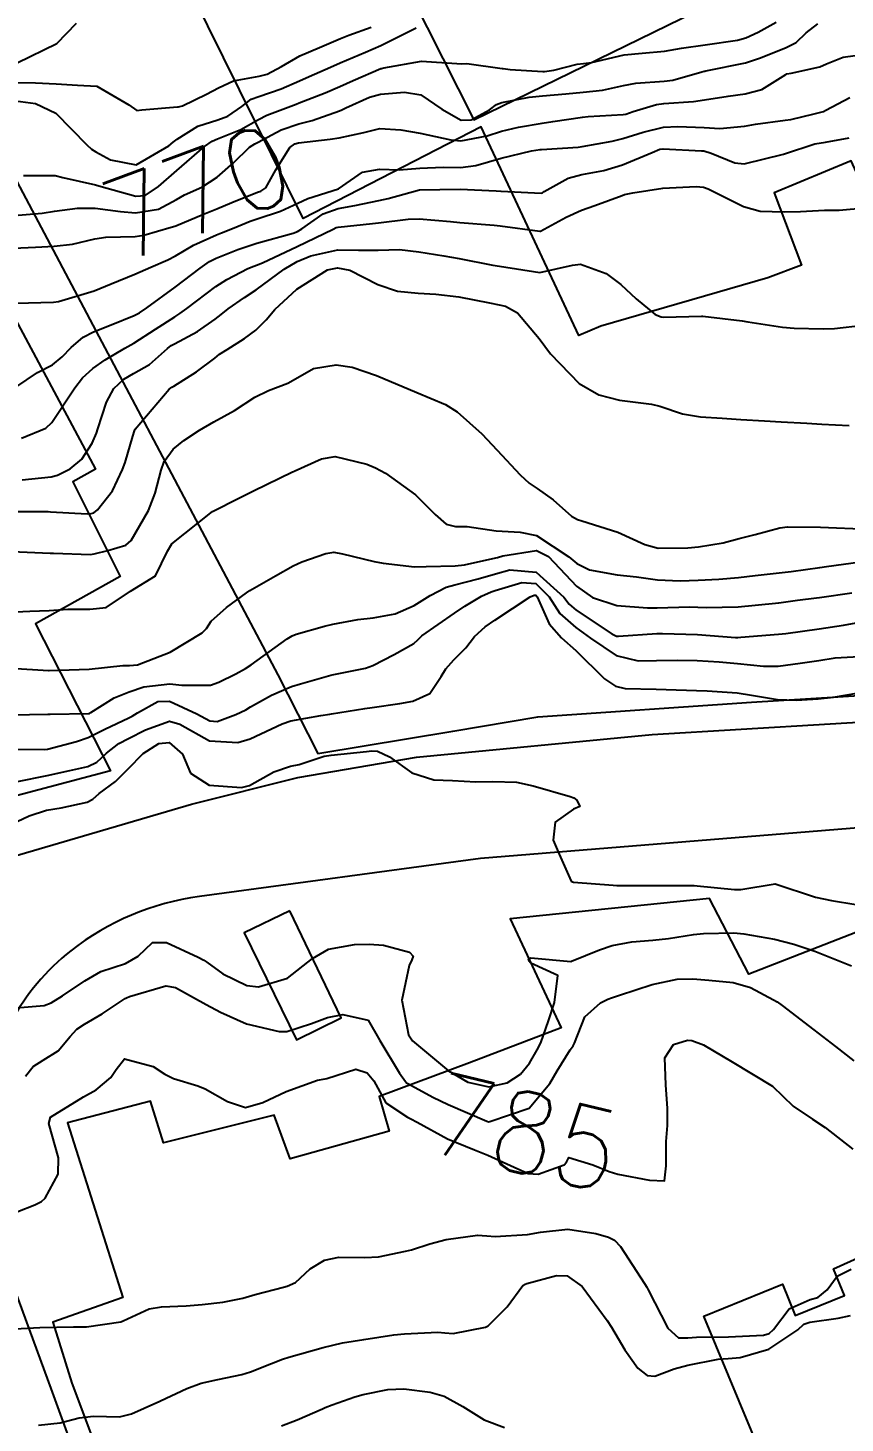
# Model space of a CAD drawing. Header units: metres. Extents: x 318500 to 325275, y 7408834 to 7428799.
# Drawn here: x 322008.3 to 322048.7, y 7422117.3 to 7422186.2 of the extents above; entities that cross this region are included whole.
import ezdxf
from ezdxf.enums import TextEntityAlignment as Align

# ---------------------------------------------------------------- set-up
doc = ezdxf.new("R2010")
doc.units = ezdxf.units.M
doc.header["$MEASUREMENT"] = 0
for name, color, linetype in [('Cotas', 45, 'Continuous'), ('Curvas de Nivel 1m', 11, 'Continuous'), ('Curvas de Nivel 5m', 15, 'Continuous'), ('Edificações', 30, 'Continuous'), ('Vias Primárias', 230, 'Continuous')]:
    doc.layers.add(name, color=color, linetype=linetype)
doc.styles.add('Style-STANDARD', font='STANDARD.shx')

msp = doc.modelspace()

# ---------------------------------------------------------------- linework, layer by layer
at = {"layer": 'Curvas de Nivel 1m', "flags": 128}
for points, elevation in [([(322007.627, 7422176.924), (322009.02, 7422177.049), (322009.631, 7422177.137), (322010.763, 7422177.283), (322011.633, 7422177.282), (322012.889, 7422177.13), (322013.63, 7422177.057), (322014.755, 7422177.241), (322015.64, 7422177.714), (322016.049, 7422177.938), (322016.894, 7422178.331), (322017.655, 7422178.813), (322018.454, 7422179.52), (322019.246, 7422180.304), (322019.507, 7422180.467), (322019.674, 7422180.548), (322020.818, 7422181.148), (322021.688, 7422181.444), (322022.339, 7422181.611), (322023.698, 7422182.09), (322023.803, 7422182.135), (322024.011, 7422182.237), (322025.166, 7422182.768), (322025.71, 7422182.911), (322026.904, 7422183.01), (322027.71, 7422182.886), (322028.747, 7422182.174), (322029.692, 7422181.633), (322030.2, 7422181.647), (322031.103, 7422182.146), (322031.45, 7422182.397), (322031.705, 7422182.496), (322033.058, 7422182.771), (322033.711, 7422182.838), (322034.873, 7422182.938), (322035.714, 7422183.012), (322036.678, 7422183.113), (322037.719, 7422183.342), (322038.314, 7422183.458), (322039.723, 7422183.557), (322040.141, 7422183.609), (322041.584, 7422184.011), (322041.697, 7422184.043), (322041.73, 7422184.051), (322041.778, 7422184.057), (322043.735, 7422184.453), (322044.481, 7422184.712), (322045.743, 7422185.217), (322046.23, 7422185.46), (322046.736, 7422185.94), (322047.306, 7422186.385)], 769), ([(322008.095, 7422178.894), (322009.655, 7422178.894), (322010.036, 7422178.807), (322011.65, 7422178.442), (322011.807, 7422178.398), (322013.642, 7422177.873), (322014.098, 7422177.919), (322014.759, 7422178.363), (322015.658, 7422179.142), (322017.024, 7422180.33), (322017.4, 7422180.598), (322017.676, 7422180.711), (322018.819, 7422181.172), (322019.69, 7422181.662), (322020.111, 7422181.876), (322021.166, 7422182.278), (322021.552, 7422182.423), (322021.703, 7422182.483), (322022.982, 7422182.98), (322023.716, 7422183.292), (322024.374, 7422183.58), (322025.729, 7422184.174), (322025.764, 7422184.185), (322025.878, 7422184.218), (322027.734, 7422184.548), (322029.48, 7422184.425), (322029.732, 7422184.411), (322029.986, 7422184.42), (322031.73, 7422184.175), (322031.765, 7422184.174), (322032.119, 7422184.134), (322033.729, 7422184.029), (322033.807, 7422184.031), (322034.281, 7422184.104), (322035.428, 7422184.398), (322035.733, 7422184.424), (322036.126, 7422184.476), (322037.738, 7422184.849), (322038.628, 7422184.936), (322039.74, 7422185.04), (322040.582, 7422185.181), (322041.743, 7422185.345), (322043.34, 7422185.581), (322043.747, 7422185.686), (322044.359, 7422185.971), (322045.254, 7422186.461)], 768), ([(322007.702, 7422182.591), (322008.684, 7422182.445), (322009.693, 7422181.98), (322011.221, 7422180.407), (322011.458, 7422180.193), (322011.667, 7422180.072), (322012.388, 7422179.668), (322013.66, 7422179.42), (322015.266, 7422180.356), (322015.479, 7422180.547), (322015.675, 7422180.697), (322016.693, 7422181.327), (322017.69, 7422181.65), (322018.182, 7422181.826), (322018.87, 7422182.308), (322019.34, 7422182.669), (322019.708, 7422182.806), (322020.819, 7422183.178), (322021.72, 7422183.575), (322022.199, 7422183.787), (322023.247, 7422184.247), (322023.732, 7422184.466), (322024.973, 7422184.992), (322025.741, 7422185.32), (322027.473, 7422186.194)], 767), ([(322007.715, 7422183.492), (322008.691, 7422183.47), (322009.715, 7422183.422), (322010.768, 7422183.361), (322011.714, 7422183.308), (322013.292, 7422182.384), (322013.696, 7422182.112), (322013.939, 7422182.134), (322015.699, 7422182.288), (322015.753, 7422182.295), (322015.938, 7422182.346), (322017.127, 7422182.91), (322017.714, 7422183.224), (322018.456, 7422183.575), (322019.723, 7422183.808), (322020.117, 7422183.901), (322020.834, 7422184.283), (322021.735, 7422184.798), (322022.704, 7422185.22), (322023.744, 7422185.657), (322024.16, 7422185.822), (322025.257, 7422186.225)], 766), ([(322007.713, 7422172.599), (322009.572, 7422172.649), (322009.83, 7422172.683), (322011.578, 7422173.211), (322012.414, 7422173.56), (322013.587, 7422174.032), (322014.373, 7422174.368), (322015.22, 7422174.732), (322015.599, 7422174.93), (322016.48, 7422175.464), (322017.615, 7422175.976), (322017.864, 7422176.07), (322018.489, 7422176.311), (322019.288, 7422176.641), (322019.627, 7422176.764), (322020.777, 7422177.139), (322021.639, 7422177.54), (322022.134, 7422177.771), (322023.65, 7422178.24), (322024.823, 7422179.063), (322025.66, 7422179.205), (322026.641, 7422179.186), (322027.661, 7422179.259), (322028.803, 7422179.314), (322029.661, 7422179.302), (322030.429, 7422179.386), (322031.666, 7422179.756), (322033.175, 7422180.117), (322033.604, 7422180.178), (322033.671, 7422180.182), (322035.466, 7422180.299), (322035.674, 7422180.327), (322037.146, 7422180.6), (322037.68, 7422180.722), (322038.689, 7422181.041), (322039.689, 7422181.277), (322040.387, 7422181.325), (322041.689, 7422181.272), (322042.462, 7422181.225), (322043.69, 7422181.339), (322044.228, 7422181.436), (322045.695, 7422181.625), (322045.972, 7422181.671), (322047.125, 7422181.936), (322047.578, 7422182.055), (322047.703, 7422182.118), (322048.883, 7422182.742)], 771), ([(322007.713, 7422168.457), (322008.786, 7422169.177), (322009.527, 7422169.555), (322010.003, 7422169.953), (322010.445, 7422170.416), (322011.036, 7422170.92), (322011.552, 7422171.177), (322012.417, 7422171.532), (322013.564, 7422171.986), (322013.82, 7422172.122), (322014.182, 7422172.371), (322015.58, 7422173.387), (322016.813, 7422174.332), (322017.268, 7422174.651), (322017.597, 7422174.816), (322018.67, 7422175.243), (322019.609, 7422175.558), (322021.398, 7422176.054), (322021.618, 7422176.144), (322021.829, 7422176.267), (322022.88, 7422177.002), (322023.635, 7422177.267), (322024.455, 7422177.414), (322025.642, 7422177.664), (322026.088, 7422177.769), (322027.65, 7422178.19), (322029.651, 7422178.22), (322031.424, 7422178.142), (322031.65, 7422178.123), (322031.67, 7422178.12), (322033.649, 7422178.034), (322033.708, 7422178.051), (322033.8, 7422178.108), (322034.985, 7422178.768), (322035.659, 7422178.949), (322036.735, 7422179.148), (322037.664, 7422179.426), (322039.13, 7422180.038), (322039.508, 7422180.197), (322039.673, 7422180.222), (322041.561, 7422180.122), (322041.671, 7422180.109), (322042.032, 7422180.005), (322043.211, 7422179.532), (322043.665, 7422179.474), (322045.607, 7422179.951), (322045.655, 7422179.965), (322047.154, 7422180.459), (322047.679, 7422180.552), (322048.844, 7422180.751)], 772), ([(322007.989, 7422165.945), (322009.192, 7422166.434), (322009.493, 7422166.705), (322010.628, 7422168.413), (322011.014, 7422168.911), (322011.525, 7422169.375), (322012.122, 7422169.803), (322013.092, 7422170.384), (322013.388, 7422170.536), (322013.544, 7422170.624), (322014.604, 7422171.314), (322015.564, 7422171.932), (322015.816, 7422172.097), (322016.153, 7422172.341), (322017.581, 7422173.428), (322018.126, 7422173.773), (322019.173, 7422174.304), (322019.464, 7422174.43), (322019.593, 7422174.474), (322019.887, 7422174.588), (322021.607, 7422175.389), (322023.373, 7422176.244), (322023.535, 7422176.327), (322023.622, 7422176.356), (322025.319, 7422176.529), (322025.625, 7422176.564), (322027.083, 7422176.743), (322027.629, 7422176.768), (322029.168, 7422176.626), (322029.626, 7422176.583), (322031.324, 7422176.444), (322031.624, 7422176.412), (322033.579, 7422176.153), (322033.621, 7422176.159), (322034.884, 7422176.845), (322035.636, 7422177.188), (322036.304, 7422177.416), (322037.648, 7422177.921), (322037.753, 7422177.954), (322038.174, 7422178.052), (322039.652, 7422178.279), (322041.306, 7422178.361), (322041.653, 7422178.318), (322041.886, 7422178.24), (322042.379, 7422177.999), (322043.641, 7422177.377), (322044.46, 7422177.145), (322045.637, 7422177.101), (322046.454, 7422177.126), (322047.639, 7422177.186), (322048.361, 7422177.197), (322049.641, 7422177.303)], 773), ([(322008.021, 7422163.882), (322009.454, 7422164.035), (322009.775, 7422164.105), (322010.391, 7422164.416), (322010.968, 7422164.907), (322011.479, 7422165.685), (322011.694, 7422166.191), (322011.764, 7422166.397), (322012.189, 7422167.708), (322012.558, 7422168.39), (322013.049, 7422168.853), (322013.521, 7422169.123), (322014.317, 7422169.579), (322015.209, 7422170.355), (322015.389, 7422170.505), (322015.544, 7422170.589), (322016.683, 7422171.203), (322017.562, 7422171.805), (322017.851, 7422172.032), (322018.201, 7422172.314), (322019.009, 7422172.872), (322019.58, 7422173.261), (322020.961, 7422174.279), (322021.596, 7422174.648), (322022.283, 7422174.942), (322023.605, 7422175.23), (322024.623, 7422175.212), (322025.605, 7422175.214), (322026.65, 7422175.249), (322027.604, 7422175.131), (322028.837, 7422174.936), (322029.6, 7422174.8), (322031.262, 7422174.477), (322031.594, 7422174.419), (322033.59, 7422174.11), (322035.201, 7422174.481), (322035.597, 7422174.529), (322036.857, 7422174.067), (322037.585, 7422173.516), (322038.334, 7422172.805), (322039.273, 7422172.034), (322039.568, 7422171.929), (322039.682, 7422171.915), (322041.569, 7422171.956), (322041.626, 7422171.952), (322043.566, 7422171.724), (322043.857, 7422171.684), (322045.562, 7422171.419), (322046.143, 7422171.363), (322047.561, 7422171.328), (322048.13, 7422171.353), (322049.564, 7422171.509)], 774), ([(322007.525, 7422160.342), (322009.407, 7422160.261), (322009.578, 7422160.257), (322011.407, 7422160.198), (322011.583, 7422160.222), (322012.264, 7422160.391), (322013.141, 7422160.654), (322013.415, 7422160.883), (322014.259, 7422162.368), (322014.591, 7422163.215), (322014.89, 7422164.359), (322015.045, 7422164.778), (322015.476, 7422165.388), (322016.008, 7422165.817), (322016.787, 7422166.331), (322017.494, 7422166.741), (322018.504, 7422167.306), (322019.507, 7422167.962), (322020.196, 7422168.29), (322021.142, 7422168.649), (322021.519, 7422168.865), (322022.416, 7422169.367), (322023.53, 7422169.553), (322024.325, 7422169.435), (322025.522, 7422169.037), (322027.51, 7422168.19), (322028.927, 7422167.591), (322029.501, 7422167.241), (322030.727, 7422166.148), (322031.478, 7422165.348), (322032.609, 7422164.123), (322033.054, 7422163.716), (322033.453, 7422163.451), (322034.239, 7422162.889), (322035.138, 7422162.085), (322035.438, 7422161.926), (322035.658, 7422161.856), (322037.429, 7422161.295), (322038.764, 7422160.696), (322039.417, 7422160.511), (322040.893, 7422160.533), (322041.419, 7422160.572), (322042.635, 7422160.774), (322043.425, 7422160.978), (322044.214, 7422161.182), (322045.433, 7422161.512), (322045.814, 7422161.565), (322047.434, 7422161.546), (322047.825, 7422161.534), (322049.433, 7422161.46)], 776), ([(322007.363, 7422157.354), (322008.406, 7422157.402), (322009.365, 7422157.43), (322010.28, 7422157.503), (322011.367, 7422157.506), (322012.183, 7422157.577), (322013.38, 7422158.38), (322014.616, 7422159.137), (322015.202, 7422160.353), (322015.414, 7422160.721), (322017.43, 7422162.32), (322018.753, 7422162.994), (322019.446, 7422163.343), (322020.085, 7422163.656), (322021.367, 7422164.271), (322021.431, 7422164.3), (322021.461, 7422164.314), (322022.804, 7422164.916), (322023.472, 7422165.037), (322025.04, 7422164.651), (322025.464, 7422164.472), (322025.96, 7422164.212), (322027.444, 7422163.135), (322028.422, 7422162.175), (322028.955, 7422161.697), (322029.424, 7422161.579), (322029.995, 7422161.583), (322031.422, 7422161.367), (322032.607, 7422161.302), (322033.425, 7422161.135), (322035.006, 7422160.086), (322035.405, 7422159.759), (322036.037, 7422159.437), (322037.397, 7422159.198), (322038.355, 7422159.086), (322039.394, 7422158.952), (322040.503, 7422158.904), (322041.394, 7422158.929), (322042.411, 7422158.973), (322043.396, 7422159.065), (322044.204, 7422159.162), (322045.4, 7422159.288), (322045.985, 7422159.357), (322047.405, 7422159.554), (322047.726, 7422159.596), (322049.409, 7422159.829)], 777), ([(322007.463, 7422154.589), (322009.33, 7422154.466), (322009.364, 7422154.463), (322011.331, 7422154.539), (322013, 7422154.717), (322013.333, 7422154.712), (322013.714, 7422154.754), (322015.34, 7422155.383), (322016.911, 7422156.327), (322017.128, 7422156.548), (322017.359, 7422156.905), (322018.108, 7422157.574), (322019.104, 7422158.303), (322019.271, 7422158.412), (322019.383, 7422158.478), (322020.536, 7422159.139), (322021.4, 7422159.633), (322021.834, 7422159.834), (322023.016, 7422160.246), (322023.411, 7422160.319), (322023.834, 7422160.236), (322025.405, 7422159.858), (322025.846, 7422159.77), (322027.401, 7422159.589), (322027.978, 7422159.605), (322029.402, 7422159.638), (322029.866, 7422159.693), (322031.408, 7422160.03), (322031.494, 7422160.054), (322031.751, 7422160.135), (322033.414, 7422160.39), (322034.003, 7422160.101), (322035.388, 7422158.632), (322036.181, 7422158.072), (322037.376, 7422157.681), (322038.894, 7422157.556), (322039.375, 7422157.569), (322040.976, 7422157.606), (322041.376, 7422157.596), (322041.791, 7422157.581), (322043.376, 7422157.613), (322045.22, 7422157.794), (322045.379, 7422157.815), (322046.299, 7422157.936), (322047.242, 7422158.062), (322047.382, 7422158.081), (322048.987, 7422158.303)], 778), ([(322007.478, 7422152.277), (322009.298, 7422152.309), (322009.417, 7422152.309), (322011.299, 7422152.341), (322011.347, 7422152.352), (322011.418, 7422152.399), (322012.57, 7422153.128), (322013.316, 7422153.42), (322014.027, 7422153.661), (322015.322, 7422153.813), (322015.916, 7422153.746), (322017.321, 7422153.749), (322017.744, 7422153.895), (322018.58, 7422154.307), (322019.059, 7422154.577), (322019.335, 7422154.757), (322021.105, 7422156.031), (322021.349, 7422156.187), (322021.562, 7422156.267), (322022.947, 7422156.655), (322023.358, 7422156.763), (322024.601, 7422156.988), (322025.363, 7422157.065), (322026.433, 7422157.271), (322027.375, 7422157.683), (322028.166, 7422158.178), (322028.964, 7422158.589), (322029.388, 7422158.706), (322030.539, 7422159.003), (322031.396, 7422159.237), (322032.095, 7422159.435), (322033.398, 7422159.33), (322034.774, 7422158.089), (322035.036, 7422157.744), (322035.374, 7422157.441), (322037.137, 7422156.287), (322037.361, 7422156.173), (322037.465, 7422156.162), (322039.363, 7422156.291), (322039.638, 7422156.301), (322041.362, 7422156.247), (322043.238, 7422156.105), (322043.361, 7422156.101), (322043.496, 7422156.112), (322045.363, 7422156.258), (322045.717, 7422156.298), (322047.366, 7422156.533), (322048.571, 7422156.705), (322049.37, 7422156.864)], 779), ([(322007.792, 7422148.988), (322009.259, 7422149.294), (322010.384, 7422149.536), (322011.263, 7422149.726), (322011.713, 7422149.948), (322012.186, 7422150.391), (322012.799, 7422150.863), (322013.281, 7422151.122), (322014.109, 7422151.546), (322015.294, 7422151.977), (322015.807, 7422151.828), (322017.28, 7422151.005), (322018.675, 7422150.91), (322019.282, 7422151.104), (322020.862, 7422151.845), (322021.297, 7422151.995), (322022.772, 7422152.248), (322023.222, 7422152.32), (322023.301, 7422152.329), (322024.939, 7422152.59), (322025.306, 7422152.64), (322026.673, 7422152.836), (322027.311, 7422152.951), (322028.152, 7422153.343), (322028.712, 7422154.169), (322028.943, 7422154.559), (322029.342, 7422154.99), (322029.923, 7422155.583), (322030.358, 7422156.15), (322030.887, 7422156.623), (322031.368, 7422156.955), (322033.102, 7422158.114), (322033.296, 7422158.196), (322033.381, 7422158.192), (322033.445, 7422158.109), (322034.047, 7422156.78), (322034.647, 7422156.091), (322035.351, 7422155.461), (322036.781, 7422154.065), (322037.324, 7422153.69), (322037.801, 7422153.575), (322039.323, 7422153.548), (322039.811, 7422153.534), (322041.322, 7422153.491), (322041.846, 7422153.471), (322043.321, 7422153.361), (322044.033, 7422153.256), (322045.316, 7422153.039), (322046.252, 7422152.999), (322047.317, 7422153.08), (322048.073, 7422153.158), (322049.322, 7422153.371)], 781), ([(322007.225, 7422146.761), (322008.38, 7422147.296), (322009.237, 7422147.574), (322009.96, 7422147.699), (322011.244, 7422147.98), (322011.515, 7422148.129), (322011.834, 7422148.394), (322012.644, 7422148.998), (322013.262, 7422149.612), (322013.994, 7422150.369), (322014.768, 7422150.867), (322015.279, 7422150.922), (322015.939, 7422150.34), (322016.339, 7422149.412), (322017.255, 7422148.817), (322018.863, 7422148.695), (322019.255, 7422148.801), (322020.458, 7422149.472), (322021.272, 7422149.748), (322021.702, 7422149.835), (322022.931, 7422150.245), (322023.281, 7422150.291), (322025.033, 7422150.472), (322025.283, 7422150.502), (322025.562, 7422150.495), (322026.157, 7422150.207), (322027.268, 7422149.42), (322028.355, 7422149.083), (322029.263, 7422149.05), (322030.429, 7422148.982), (322031.263, 7422148.988), (322032.427, 7422148.958), (322033.26, 7422148.775), (322035.086, 7422148.249), (322035.252, 7422148.185), (322035.406, 7422148.078), (322035.558, 7422147.764), (322035.243, 7422147.626), (322034.336, 7422146.991), (322034.246, 7422146.095), (322034.538, 7422145.415), (322035.126, 7422144.081), (322035.199, 7422144.035), (322035.249, 7422144.03), (322037.197, 7422143.871), (322037.389, 7422143.865), (322039.197, 7422143.857), (322039.365, 7422143.86), (322041.198, 7422143.857), (322041.347, 7422143.849), (322043.195, 7422143.668), (322043.5, 7422143.671), (322045.2, 7422143.95), (322047.19, 7422143.277), (322047.984, 7422143.116), (322049.185, 7422142.923)], 782), ([(322007.734, 7422137.828), (322009.113, 7422137.931), (322009.467, 7422138.073), (322010.026, 7422138.416), (322011.128, 7422139.158), (322011.914, 7422139.61), (322013.136, 7422140.017), (322013.754, 7422140.371), (322014.46, 7422141.051), (322015.151, 7422141.051), (322016.719, 7422140.326), (322016.99, 7422140.173), (322017.138, 7422140.076), (322017.936, 7422139.508), (322019.126, 7422138.927), (322019.693, 7422138.859), (322021.13, 7422139.284), (322022.368, 7422140.252), (322023.147, 7422140.713), (322024.436, 7422140.942), (322025.151, 7422140.968), (322025.857, 7422140.916), (322027.146, 7422140.564), (322027.325, 7422140.37), (322027.264, 7422140.188), (322027.137, 7422139.914), (322026.771, 7422138.195), (322027.095, 7422136.495), (322027.304, 7422136.187), (322029.068, 7422134.707), (322030.027, 7422134.15), (322031.058, 7422133.92), (322031.97, 7422134.126), (322032.628, 7422134.556), (322033.075, 7422135.096), (322033.446, 7422135.743), (322033.631, 7422136.102), (322034.013, 7422137.19), (322034.301, 7422138.092), (322034.463, 7422139.42), (322033.139, 7422140.034), (322033.097, 7422140.068), (322033.073, 7422140.111), (322033.027, 7422140.227), (322033.143, 7422140.287), (322035.104, 7422140.117), (322035.141, 7422140.124), (322036.524, 7422140.692), (322037.153, 7422140.902), (322038.118, 7422141.083), (322039.157, 7422141.167), (322039.928, 7422141.249), (322041.162, 7422141.438), (322041.669, 7422141.488), (322043.163, 7422141.523), (322043.653, 7422141.483), (322045.159, 7422141.22), (322046.118, 7422140.973), (322047.15, 7422140.616), (322048.966, 7422139.902)], 783), ([(322008.195, 7422134.443), (322008.571, 7422134.933), (322009.072, 7422135.245), (322009.799, 7422135.699), (322010.391, 7422136.41), (322010.726, 7422136.775), (322011.099, 7422137.012), (322011.973, 7422137.525), (322013.119, 7422138.286), (322013.178, 7422138.32), (322013.328, 7422138.377), (322015.126, 7422138.91), (322015.605, 7422138.823), (322016.487, 7422138.329), (322017.115, 7422137.991), (322017.815, 7422137.607), (322019.101, 7422137.03), (322020.722, 7422136.65), (322021.096, 7422136.661), (322022.304, 7422137.05), (322023.107, 7422137.35), (322023.853, 7422137.488), (322025.105, 7422137.207), (322025.692, 7422136.211), (322026.661, 7422134.601), (322026.956, 7422134.192), (322026.999, 7422134.13), (322027.059, 7422134.086), (322028.296, 7422133.414), (322029.049, 7422133.058), (322030.958, 7422132.223), (322031.041, 7422132.205), (322031.112, 7422132.21), (322033.048, 7422132.874), (322034.081, 7422134.095), (322034.442, 7422134.717), (322035.085, 7422135.749), (322035.227, 7422135.94), (322035.285, 7422136.078), (322035.798, 7422137.384), (322036.569, 7422138.066), (322036.941, 7422138.243), (322037.123, 7422138.31), (322037.516, 7422138.446), (322039.13, 7422138.98), (322040.358, 7422139.237), (322041.133, 7422139.258), (322041.931, 7422139.193), (322043.131, 7422139.072), (322043.986, 7422138.824), (322045.123, 7422138.22), (322045.29, 7422138.116), (322045.543, 7422137.944), (322047.102, 7422136.738), (322048.182, 7422135.909), (322049.08, 7422135.216)], 784), ([(322007.37, 7422121.971), (322008.896, 7422122.041), (322010.567, 7422122.075), (322010.897, 7422122.078), (322011.211, 7422122.083), (322012.9, 7422122.335), (322013.021, 7422122.378), (322014.302, 7422122.966), (322014.911, 7422123.074), (322016.122, 7422123.122), (322016.913, 7422123.184), (322017.928, 7422123.296), (322018.918, 7422123.488), (322019.533, 7422123.679), (322020.927, 7422124.041), (322021.109, 7422124.086), (322021.514, 7422124.261), (322022.25, 7422124.941), (322022.947, 7422125.375), (322023.657, 7422125.525), (322024.949, 7422125.497), (322025.625, 7422125.534), (322026.954, 7422125.808), (322027.254, 7422125.887), (322028.145, 7422126.172), (322028.962, 7422126.395), (322030.5, 7422126.609), (322030.964, 7422126.572), (322031.376, 7422126.546), (322032.965, 7422126.638), (322033.614, 7422126.748), (322034.968, 7422126.904), (322036.349, 7422126.684), (322036.964, 7422126.498), (322037.264, 7422126.356), (322037.561, 7422126.051), (322038.748, 7422124.217), (322038.863, 7422124.031), (322038.928, 7422123.912), (322039.908, 7422122.015), (322040.433, 7422121.544), (322040.895, 7422121.535), (322041.318, 7422121.574), (322042.896, 7422121.583), (322044.62, 7422121.677), (322044.898, 7422121.757), (322045.115, 7422121.947), (322045.886, 7422122.965), (322046.923, 7422123.425), (322047.307, 7422123.533), (322047.765, 7422123.912), (322048.265, 7422124.582), (322048.945, 7422124.925)], 786), ([(322008.832, 7422117.221), (322009.902, 7422117.346), (322010.838, 7422117.59), (322011.553, 7422117.679), (322012.839, 7422117.645), (322013.431, 7422117.781), (322014.68, 7422118.353), (322014.798, 7422118.403), (322014.851, 7422118.431), (322016.151, 7422119.041), (322016.865, 7422119.299), (322017.692, 7422119.487), (322018.871, 7422119.724), (322019.307, 7422119.86), (322020.339, 7422120.278), (322020.882, 7422120.481), (322021.196, 7422120.578), (322022.888, 7422121.062), (322023.838, 7422121.283), (322024.892, 7422121.46), (322026.383, 7422121.686), (322026.896, 7422121.743), (322028.541, 7422121.81), (322028.896, 7422121.78), (322029.3, 7422121.752), (322030.899, 7422122.066), (322031.039, 7422122.138), (322031.969, 7422123.069), (322032.739, 7422124.113), (322032.855, 7422124.187), (322032.932, 7422124.213), (322034.412, 7422124.614), (322034.938, 7422124.597), (322035.67, 7422124.073), (322036.905, 7422122.4), (322037.115, 7422122.057), (322037.785, 7422120.942), (322038.418, 7422120.037), (322038.875, 7422119.672), (322039.253, 7422119.646), (322040.206, 7422120.01), (322040.882, 7422120.195), (322042.388, 7422120.482), (322042.885, 7422120.52), (322043.476, 7422120.561), (322044.89, 7422120.978), (322046.312, 7422121.929), (322046.621, 7422122.208), (322046.906, 7422122.317), (322048.308, 7422122.507), (322048.911, 7422122.635)], 787), ([(322020.834, 7422117.198), (322021.598, 7422117.499), (322022.847, 7422118.033), (322022.991, 7422118.095), (322023.337, 7422118.235), (322024.446, 7422118.634), (322024.858, 7422118.745), (322026.079, 7422118.985), (322026.863, 7422119.024), (322028.172, 7422118.859), (322028.857, 7422118.657), (322029.774, 7422118.151), (322030.84, 7422117.494), (322031.842, 7422117.118)], 788)]:
    msp.add_lwpolyline(points, dxfattribs=dict(at, elevation=elevation))
at = {"layer": 'Curvas de Nivel 5m', "flags": 128}
for points, elevation in [([(322007.779, 7422184.459), (322009.74, 7422185.414), (322010.712, 7422186.416)], 765), ([(322007.603, 7422175.308), (322008.692, 7422175.355), (322009.605, 7422175.416), (322010.52, 7422175.503), (322011.611, 7422175.77), (322012.152, 7422175.855), (322013.613, 7422175.882), (322014.027, 7422175.96), (322015.376, 7422176.354), (322015.568, 7422176.404), (322015.621, 7422176.419), (322016.974, 7422176.985), (322017.634, 7422177.261), (322018.383, 7422177.569), (322019.647, 7422178.071), (322019.812, 7422178.133), (322020.063, 7422178.294), (322020.546, 7422179.174), (322021.235, 7422180.277), (322021.484, 7422180.462), (322021.674, 7422180.514), (322023.232, 7422180.691), (322023.678, 7422180.754), (322024.888, 7422181.021), (322025.685, 7422181.215), (322026.728, 7422181.161), (322027.682, 7422180.984), (322029.192, 7422180.653), (322029.677, 7422180.609), (322030.978, 7422180.85), (322031.684, 7422181.083), (322032.534, 7422181.281), (322033.691, 7422181.488), (322034.227, 7422181.57), (322035.695, 7422181.78), (322035.974, 7422181.807), (322037.698, 7422181.91), (322037.823, 7422181.933), (322038.197, 7422182.053), (322039.341, 7422182.4), (322039.706, 7422182.452), (322041.169, 7422182.554), (322041.709, 7422182.631), (322042.883, 7422182.822), (322043.714, 7422182.933), (322044.534, 7422183.152), (322045.729, 7422183.889), (322045.768, 7422183.911), (322045.996, 7422183.947), (322047.398, 7422184.269), (322047.735, 7422184.41), (322048.554, 7422184.734), (322049.74, 7422184.904)], 770), ([(322007.429, 7422162.315), (322009.312, 7422162.315), (322009.429, 7422162.307), (322011.236, 7422162.211), (322011.428, 7422162.214), (322011.57, 7422162.257), (322011.74, 7422162.397), (322012.489, 7422163.345), (322012.986, 7422164.385), (322013.107, 7422164.742), (322013.485, 7422166.038), (322013.569, 7422166.298), (322013.614, 7422166.378), (322014.174, 7422167.047), (322015.292, 7422168.353), (322015.414, 7422168.448), (322015.512, 7422168.503), (322016.64, 7422169.216), (322017.534, 7422169.887), (322017.777, 7422170.077), (322018.154, 7422170.314), (322019.003, 7422170.85), (322019.555, 7422171.272), (322020.077, 7422171.778), (322020.498, 7422172.286), (322021.58, 7422173.284), (322023.093, 7422174.247), (322023.592, 7422174.346), (322024.199, 7422174.234), (322025.583, 7422173.517), (322026.561, 7422173.187), (322027.579, 7422173.091), (322028.448, 7422173.046), (322029.578, 7422172.917), (322031.1, 7422172.619), (322031.574, 7422172.523), (322031.882, 7422172.444), (322032.485, 7422172.126), (322033.551, 7422170.851), (322034.104, 7422170.102), (322035.518, 7422168.643), (322036.496, 7422168.07), (322037.508, 7422167.816), (322039.09, 7422167.62), (322039.505, 7422167.516), (322040.621, 7422167.133), (322041.505, 7422166.988), (322042.58, 7422166.918), (322043.503, 7422166.863), (322044.674, 7422166.791), (322045.502, 7422166.742), (322046.769, 7422166.67), (322047.5, 7422166.626), (322048.849, 7422166.56)], 775), ([(322007.272, 7422150.592), (322009.135, 7422150.569), (322009.272, 7422150.589), (322010.713, 7422150.974), (322011.281, 7422151.166), (322012.111, 7422151.568), (322013.296, 7422152.134), (322013.463, 7422152.212), (322013.724, 7422152.374), (322014.726, 7422152.941), (322015.309, 7422152.958), (322016.644, 7422152.33), (322017.295, 7422151.983), (322017.655, 7422151.956), (322018.583, 7422152.307), (322019.068, 7422152.538), (322019.306, 7422152.674), (322020.34, 7422153.26), (322021.321, 7422153.687), (322021.768, 7422153.819), (322023.268, 7422154.241), (322023.33, 7422154.258), (322024.972, 7422154.585), (322025.335, 7422154.71), (322026.396, 7422155.255), (322027.354, 7422155.797), (322027.556, 7422155.988), (322027.762, 7422156.184), (322029.371, 7422157.294), (322029.885, 7422157.645), (322030.699, 7422158.147), (322031.178, 7422158.348), (322031.384, 7422158.412), (322032.694, 7422158.817), (322033.39, 7422158.762), (322034.036, 7422158.1), (322034.567, 7422157.287), (322035.365, 7422156.593), (322036.091, 7422156.073), (322037.347, 7422155.206), (322038.444, 7422154.943), (322039.344, 7422154.967), (322040.382, 7422154.977), (322041.344, 7422154.957), (322042.426, 7422154.907), (322043.343, 7422154.815), (322044.622, 7422154.679), (322045.341, 7422154.692), (322046.44, 7422154.837), (322047.346, 7422154.969), (322048.168, 7422155.091), (322049.349, 7422155.163)], 780), ([(322006.97, 7422127.44), (322008.649, 7422128.107), (322008.978, 7422128.273), (322009.169, 7422128.427), (322009.806, 7422129.61), (322009.817, 7422130.418), (322009.341, 7422132.12), (322009.434, 7422132.424), (322011.05, 7422133.43), (322011.678, 7422133.769), (322012.401, 7422134.387), (322012.665, 7422134.785), (322013.074, 7422135.313), (322014.495, 7422134.932), (322015.063, 7422134.554), (322015.497, 7422134.343), (322016.706, 7422133.975), (322017.055, 7422133.823), (322018.157, 7422133.201), (322019.046, 7422132.897), (322019.91, 7422133.148), (322021.054, 7422133.688), (322022.608, 7422134.247), (322022.982, 7422134.32), (322023.062, 7422134.342), (322024.502, 7422134.792), (322025.066, 7422134.622), (322025.38, 7422134.215), (322025.985, 7422133.141), (322027.042, 7422132.424), (322027.206, 7422132.352), (322027.523, 7422132.183), (322029.028, 7422131.352), (322030.351, 7422130.815), (322031.016, 7422130.556), (322031.948, 7422130.126), (322033.003, 7422129.643), (322033.496, 7422129.609), (322034.786, 7422130.083), (322034.89, 7422130.204), (322035.015, 7422130.441), (322036.193, 7422130.068), (322037.005, 7422129.75), (322037.439, 7422129.618), (322038.999, 7422129.316), (322039.735, 7422129.283), (322039.816, 7422130.018), (322039.817, 7422131.229), (322039.891, 7422132.017), (322039.887, 7422132.856), (322039.796, 7422134.019), (322039.748, 7422135.352), (322040.18, 7422136.014), (322040.874, 7422136.223), (322041.093, 7422136.214), (322041.655, 7422135.994), (322043.078, 7422135.164), (322045.06, 7422133.95), (322046.083, 7422132.967), (322047.044, 7422132.331), (322047.66, 7422131.914), (322049.024, 7422130.847)], 785)]:
    msp.add_lwpolyline(points, dxfattribs=dict(at, elevation=elevation))
at = {"layer": 'Edificações'}
for points in [[(321994.868, 7422202.97), (322020.644, 7422154.254), (322022.625, 7422150.374), (322029.28, 7422151.483), (322033.488, 7422152.184), (322044.022, 7422152.915), (322054.415, 7422153.549)], [(321991.806, 7422201.523), (322011.643, 7422164.405), (322010.535, 7422163.79), (322012.873, 7422159.116), (322008.69, 7422156.779), (322012.381, 7422149.523), (322005.85, 7422147.789), (322000.682, 7422146.436), (321995.883, 7422155.906), (321992.315, 7422154.184), (321989.481, 7422160.584), (321979.884, 7422157.509), (321980.253, 7422154.927), (321975.7, 7422153.82), (321975.995, 7422144.822), (321970.598, 7422144.437)], [(322024.936, 7422192.312), (322030.325, 7422181.643), (322048.063, 7422190.317)], [(322049.671, 7422187.788), (322053.787, 7422177.566), (322050.539, 7422176.141), (322048.955, 7422179.625), (322045.152, 7422178.041), (322046.499, 7422174.478), (322044.835, 7422173.845), (322036.59, 7422171.458), (322035.512, 7422171.011), (322030.684, 7422181.296), (322021.902, 7422176.784), (322016.412, 7422187.895)], [(322050.149, 7422141.927), (322043.899, 7422139.486), (322041.959, 7422143.22), (322032.118, 7422142.214), (322034.632, 7422136.829), (322030.107, 7422135.106), (322025.653, 7422133.455), (322026.14, 7422131.729), (322021.256, 7422130.365), (322020.465, 7422132.519), (322015.006, 7422131.155), (322014.356, 7422133.224), (322010.261, 7422132.147), (322012.991, 7422123.531), (322009.543, 7422122.31), (322010.477, 7422119.295), (322014.216, 7422109.361)], [(322044.631, 7422115.476), (322041.673, 7422122.601), (322045.553, 7422124.18), (322046.181, 7422122.636), (322048.619, 7422123.629), (322048.082, 7422124.947), (322055.444, 7422128.262)]]:
    msp.add_lwpolyline(points, dxfattribs=at)
msp.add_lwpolyline([(322021.247, 7422142.612), (322018.987, 7422141.528), (322021.564, 7422136.241), (322023.779, 7422137.325)], close=True, dxfattribs=at)
at = {"layer": 'Vias Primárias'}
for points in [[(323715.644, 7420145.548, 0), (323709.04, 7420132.939)], [(323831.088, 7420001.787, 0), (323833.844, 7420008.443, 0.220888)], [(321969.689, 7422140.489), (321978.272, 7422140.874), (321991.97, 7422141.947), (321996.761, 7422142.514), (322006.656, 7422145.034), (322016.383, 7422147.874), (322021.638, 7422149.188), (322027.5, 7422150.198), (322039.123, 7422151.309), (322061.088, 7422152.629, -0.006478), (322069.786, 7422153.039, -0.044492), (322093.859, 7422151.718, -0.027677)]]:
    msp.add_lwpolyline(points, format="xyb", dxfattribs=at)
msp.add_lwpolyline([(322037.86, 7422072.974), (322089.83, 7422090.914), (322136.59, 7422107.395), (322157.197, 7422114.676, 0.537274), (322158.387, 7422119.433), (322152.733, 7422122.91), (322143.228, 7422128.254), (322121.642, 7422137.656), (322108.542, 7422142.919), (322102.304, 7422145.195), (322097.353, 7422146.184), (322088.243, 7422147.075), (322069, 7422147.777), (322057.614, 7422147.381), (322030.652, 7422145.201), (322016.775, 7422143.318, 0.133222), (322010.434, 7422140.639, 0.209355), (322006.176, 7422132.721, 0.086561), (322006.773, 7422126.259), (322009.448, 7422119.036), (322014.205, 7422105.953), (322021.44, 7422086.438), (322025.738, 7422075.996, 0.31503), (322032.999, 7422071.341)], format="xyb", close=True, dxfattribs=at)

# ---------------------------------------------------------------- texts
at = {"layer": 'Cotas', "style": 'Style-STANDARD'}
for s, rotation, p in [('770', 20.60852, (322016.659, 7422178.096, 770)), ('785', 346.60589, (322032.846, 7422131.673, 785))]:
    msp.add_text(s, height=4, rotation=rotation, dxfattribs=at).set_placement(p, align=Align.MIDDLE_CENTER)

doc.saveas('drawing.dxf')
